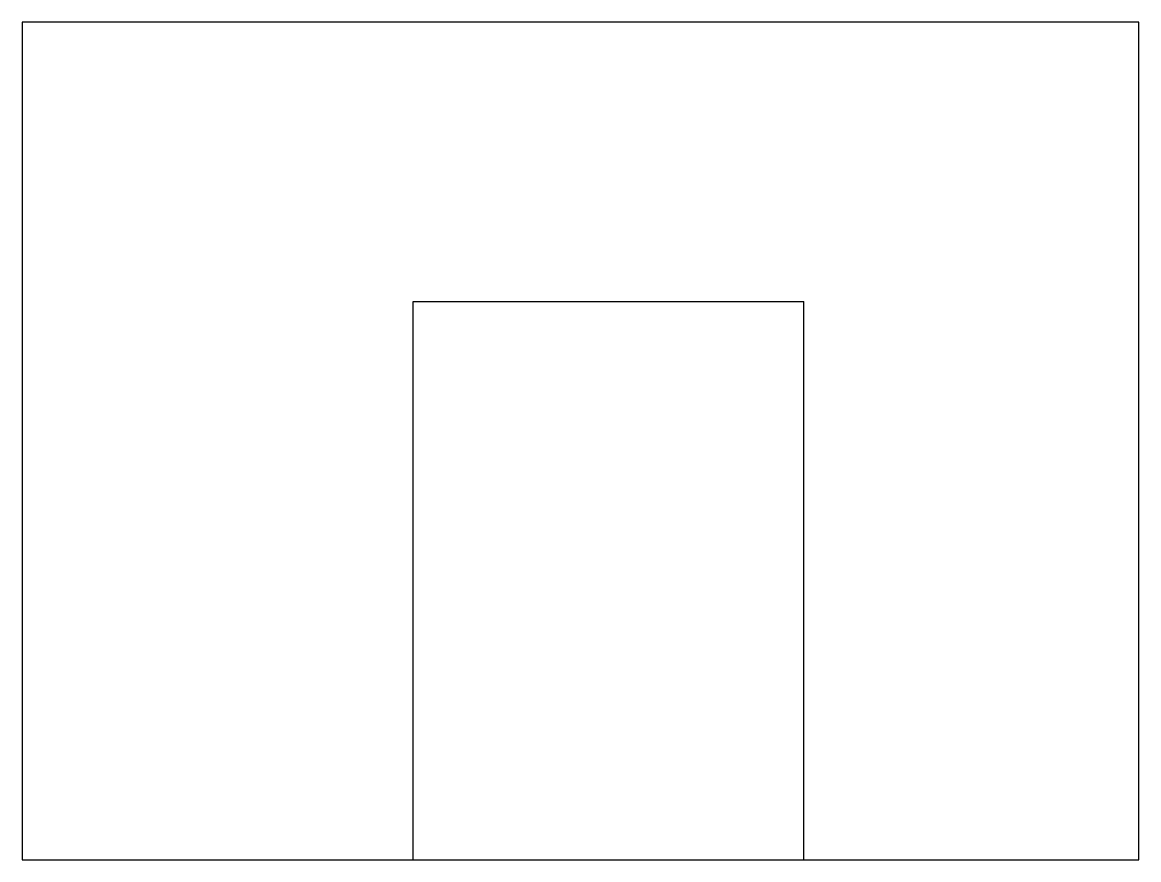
# Model space of a CAD drawing. Header units: millimetres. Extents: x 0 to 20, y 0 to 15.
import ezdxf

# ---------------------------------------------------------------- set-up
doc = ezdxf.new("R2010")
doc.units = ezdxf.units.MM

msp = doc.modelspace()

# ---------------------------------------------------------------- linework, layer by layer
at = {"layer": 'Doors'}
for p, q in [((3, 0), (4.5, 0)), ((9.5, 0), (11, 0)), ((16, 0), (17.5, 0))]:
    msp.add_line(p, q, dxfattribs=at)
at = {"layer": 'Walls'}
for p, q in [((20, 15), (0, 15)), ((0, 15), (0, 0)), ((20, 0), (20, 15)), ((7, 0), (7, 10)), ((7, 10), (14, 10)), ((14, 0), (14, 10)), ((0, 0), (20, 0))]:
    msp.add_line(p, q, dxfattribs=at)

doc.saveas('drawing.dxf')
